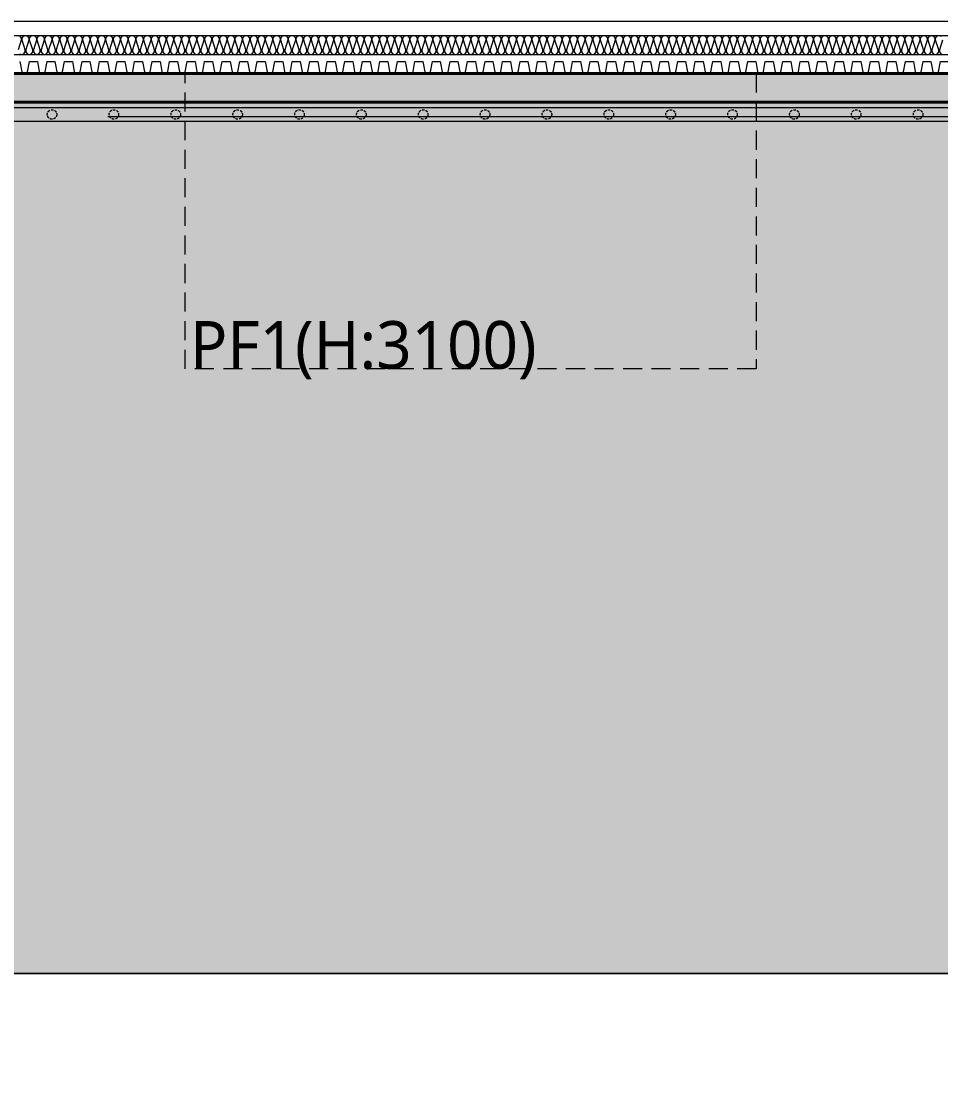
# Model space of a CAD drawing. Header units: millimetres. Extents: x 0 to 420000, y 0 to 297000.
# Drawn here: x 173288 to 182952, y 147403 to 158500 of the extents above; entities that cross this region are included whole.
import ezdxf
from ezdxf.enums import TextEntityAlignment as Align

# ---------------------------------------------------------------- set-up
doc = ezdxf.new("R2010")
doc.units = ezdxf.units.MM
doc.linetypes.add('CEN', pattern=[62, 60, -1, 0, -1])
doc.linetypes.add('HIDDEN', pattern=[0.375, 0.25, -0.125])
for name, color, linetype, lineweight in [('A-AXIS-LINE', 1, 'CEN', 15), ('A-CONC-LIN1', 2, 'Continuous', 40), ('A-SECT-LIN3', 255, 'Continuous', 18), ('A-XXXX-DRBD', 9, 'Continuous', 20), ('A-XXXX-FIN2', 6, 'Continuous', 20), ('A-XXXX-HATC', 8, 'Continuous', 18), ('A-XXXX-HID', 8, 'HIDDEN', 18), ('A-XXXX-INSL2', 8, 'Continuous', 18)]:
    doc.layers.add(name, color=color, linetype=linetype, lineweight=lineweight)
doc.layers.add('A-CONC-SOLD', color=253, linetype='CEN')
doc.layers.add('A-XXXX-SOLD', color=252, linetype='Continuous')
doc.layers.add('A-XXXX-NPLT', color=144, linetype='Continuous', lineweight=15, plot=False)
doc.styles.add('맑은고딕', font='')
doc.styles.get('맑은고딕').set_extended_font_data('Malgun Gothic')
pattern_1 = [(0, (40, -50), (200, 200), [60, -140]), (0, (160, -30), (200, 200), [50, -150]), (0, (150, -20), (200, 200), [40, -160]), (0, (90, 30), (200, 200), [30, -30, 40, -100]), (0, (90, 40), (200, 200), [40, -10, 50, -100]), (0, (0, 80), (200, 200), [50, -150]), (0, (190, 90), (200, 200), [50, -150]), (90, (0, -10), (-200, 200), [30, -170]), (90, (30, 140), (-200, 200), [20, -180]), (90, (40, -50), (-200, 200), [30, -170]), (90, (60, 130), (-200, 200), [10, -190]), (90, (70, 50), (-200, 200), [30, -170]), (90, (90, -20), (-200, 200), [50, -150]), (90, (110, 120), (-200, 200), [30, -170]), (90, (130, 40), (-200, 200), [40, -160]), (90, (140, 40), (-200, 200), [40, -160]), (90, (160, -50), (-200, 200), [20, -180]), (90, (190, -20), (-200, 200), [50, -150]), (45, (20, -30), (0, 200), [84.8528, -197.98991]), (45, (40, -20), (0, 200), [42.4264, -240.41631]), (45, (130, 90), (0, 200), [56.56854, -226.27417]), (45, (130, 100), (0, 200), [42.4264, -240.41631]), (135, (60, 80), (-200, 2e-14), [14.1422, -268.70051]), (135, (20, -30), (-200, 2e-14), [28.2842, -254.55851]), (135, (80, 30), (-200, 2e-14), [28.2842, -254.55851]), (135, (130, 80), (-200, 2e-14), [28.2842, -254.55851]), (135, (190, 120), (-200, 2e-14), [42.4264, -240.41631]), (135, (190, 110), (-200, 2e-14), [28.2842, -254.55851]), (135, (180, 130), (-200, 2e-14), [28.2842, -254.55851]), (135, (120, -50), (-200, 2e-14), [42.4264, -240.41631]), (26.56505, (180, 70), (200, 8e-08), [22.36, -424.8536]), (26.56505, (130, 20), (200, 8e-08), [22.36, -424.8536]), (26.56505, (60, 80), (200, 8e-08), [44.72, -402.4936]), (26.56505, (70, 130), (200, 8e-08), [44.72, -402.4936]), (26.56505, (70, 80), (200, 8e-08), [44.72, -402.4936]), (26.56505, (190, 120), (200, 8e-08), [44.72, -402.4936]), (26.56505, (0, 20), (200, 8e-08), [67.082, -380.1316]), (26.56505, (0, 30), (200, 8e-08), [67.082, -380.1316]), (26.56505, (0, 110), (200, 8e-08), [67.082, -380.1316]), (63.43495, (100, 100), (1e-08, 200), [22.36, -424.8536]), (63.43495, (190, 90), (1e-08, 200), [22.36, -268.333595, 44.72, -111.8]), (63.43495, (170, 70), (1e-08, 200), [44.72, -402.4936]), (63.43495, (50, 90), (1e-08, 200), [44.72, -402.4936]), (63.43495, (40, 90), (1e-08, 200), [44.72, -402.4936]), (63.43495, (110, 110), (1e-08, 200), [67.082, -380.1316]), (116.56505, (60, 60), (-8e-08, 200), [22.36, -424.8536]), (116.56505, (190, 40), (-8e-08, 200), [22.36, -424.8536]), (116.56505, (150, -20), (-8e-08, 200), [44.72, -402.4936]), (116.56505, (140, -10), (-8e-08, 200), [44.72, -402.4936]), (116.56505, (160, 130), (-8e-08, 200), [44.72, -402.4936]), (116.56505, (0, 30), (-8e-08, 200), [44.72, -402.4936]), (116.56505, (100, -50), (-8e-08, 200), [67.082, -380.1316]), (153.43495, (170, 70), (-200, 1e-08), [44.72, -402.4936]), (153.43495, (180, 60), (-200, 1e-08), [44.72, -402.4936]), (153.43495, (30, -40), (-200, 1e-08), [22.36, -424.8536]), (153.43495, (90, 40), (-200, 1e-08), [22.36, -424.8536]), (153.43495, (130, 100), (-200, 1e-08), [22.36, -424.8536])]

# ---------------------------------------------------------------- blocks, each defined once
blk = doc.blocks.new('axis(220316)')
at = {"layer": 'A-AXIS-LINE', "ltscale": 1000}
for p, q in [((4631788.1, -441118.7), (4955413.1, -441118.7)), ((4631788.1, -442118.7), (4955413.1, -442118.7))]:
    blk.add_line(p, q, dxfattribs=at)
blk = doc.blocks.new('횡지하층')
at = {"layer": 'A-CONC-SOLD'}
h = blk.add_hatch(color=256, dxfattribs=at)
h.dxf.hatch_style = 1
h.paths.add_polyline_path([(4890651, -238161), (4890251, -238161), (4890251, -237111), (4890101, -237111), (4890101, -237361), (4889651, -237361), (4889651, -238361), (4889601, -238361), (4889601, -239061), (4889951, -239061), (4889951, -247661), (4889201, -247661), (4889201, -247111), (4889001, -247111), (4889001, -247661), (4758201, -247661), (4758201, -247111), (4758001, -247111), (4758001, -247661), (4757251, -247661), (4757251, -239061), (4757601, -239061), (4757601, -238361), (4757551, -238361), (4757551, -237361), (4757101, -237361), (4757101, -237111), (4756951, -237111), (4756951, -238161), (4756551, -238161), (4756551, -247961), (4890651, -247961)])
at = {"layer": 'A-CONC-LIN1'}
for points in [[(4756551, -247961), (4756551, -238161), (4756951, -238161), (4756951, -237111), (4757101, -237111), (4757101, -237361), (4757551, -237361), (4757551, -238361), (4757601, -238361), (4757601, -239061), (4757251, -239061), (4757251, -247661), (4758001, -247661), (4758001, -247111), (4758201, -247111), (4758201, -247661), (4889001, -247661)], [(4890651, -247961), (4756551, -247961)]]:
    blk.add_lwpolyline(points, dxfattribs=at)
at = {"layer": 'A-XXXX-DRBD'}
blk.add_lwpolyline([(4774862, -247536), (4774886, -247661), (4774940, -247661), (4774964, -247536), (4775046, -247536), (4775070, -247661), (4775124, -247661), (4775148, -247536), (4775230, -247536), (4775254, -247661), (4775308, -247661), (4775332, -247536), (4775415, -247536), (4775438, -247661), (4775492, -247661), (4775516, -247536), (4775599, -247536), (4775622, -247661), (4775677, -247661), (4775700, -247536), (4775783, -247536), (4775806, -247661), (4775861, -247661), (4775884, -247536), (4775967, -247536), (4775990, -247661), (4776045, -247661), (4776068, -247536), (4776151, -247536), (4776174, -247661), (4776229, -247661), (4776252, -247536), (4776335, -247536), (4776358, -247661), (4776413, -247661), (4776436, -247536), (4776519, -247536), (4776542, -247661), (4776597, -247661), (4776620, -247536), (4776703, -247536), (4776726, -247661), (4776781, -247661), (4776804, -247536), (4776887, -247536), (4776911, -247661), (4776965, -247661), (4776989, -247536), (4777071, -247536), (4777095, -247661), (4777149, -247661), (4777173, -247536), (4777255, -247536), (4777279, -247661), (4777333, -247661), (4777357, -247536), (4777440, -247536), (4777463, -247661), (4777517, -247661), (4777541, -247536), (4777624, -247536), (4777647, -247661), (4777702, -247661), (4777725, -247536), (4777808, -247536), (4777831, -247661), (4777886, -247661), (4777909, -247536), (4777992, -247536), (4778015, -247661), (4778070, -247661), (4778093, -247536), (4778176, -247536), (4778199, -247661), (4778254, -247661), (4778277, -247536), (4778360, -247536), (4778383, -247661), (4778438, -247661), (4778461, -247536), (4778544, -247536), (4778567, -247661), (4778622, -247661), (4778645, -247536), (4778728, -247536), (4778751, -247661), (4778806, -247661), (4778829, -247536), (4778912, -247536), (4778936, -247661), (4778990, -247661), (4779013, -247536), (4779096, -247536), (4779120, -247661), (4779174, -247661), (4779198, -247536), (4779280, -247536), (4779304, -247661), (4779358, -247661), (4779382, -247536), (4779465, -247536), (4779488, -247661), (4779542, -247661), (4779566, -247536), (4779649, -247536), (4779672, -247661), (4779727, -247661), (4779750, -247536), (4779833, -247536), (4779856, -247661), (4779911, -247661), (4779934, -247536), (4780017, -247536), (4780040, -247661), (4780095, -247661), (4780118, -247536), (4780201, -247536), (4780224, -247661), (4780279, -247661), (4780302, -247536), (4780385, -247536), (4780408, -247661), (4780463, -247661), (4780486, -247536), (4780569, -247536), (4780592, -247661), (4780647, -247661), (4780670, -247536), (4780753, -247536), (4780776, -247661), (4780831, -247661), (4780854, -247536), (4780937, -247536), (4780961, -247661), (4781015, -247661), (4781038, -247536), (4781121, -247536), (4781145, -247661), (4781199, -247661), (4781223, -247536), (4781305, -247536), (4781329, -247661), (4781383, -247661), (4781407, -247536), (4781489, -247536), (4781513, -247661), (4781567, -247661), (4781591, -247536), (4781674, -247536), (4781697, -247661), (4781752, -247661), (4781775, -247536), (4781858, -247536), (4781881, -247661), (4781936, -247661), (4781959, -247536), (4782042, -247536), (4782065, -247661), (4782120, -247661), (4782143, -247536), (4782226, -247536), (4782249, -247661), (4782304, -247661), (4782327, -247536), (4782410, -247536), (4782433, -247661), (4782488, -247661), (4782511, -247536), (4782594, -247536), (4782617, -247661), (4782672, -247661), (4782695, -247536), (4782778, -247536), (4782801, -247661), (4782856, -247661), (4782879, -247536), (4782962, -247536), (4782986, -247661), (4783040, -247661), (4783063, -247536), (4783146, -247536), (4783170, -247661), (4783224, -247661), (4783248, -247536), (4783330, -247536), (4783354, -247661), (4783408, -247661), (4783432, -247536), (4783514, -247536), (4783538, -247661), (4783592, -247661), (4783616, -247536), (4783699, -247536), (4783722, -247661), (4783777, -247661), (4783800, -247536), (4783883, -247536), (4783906, -247661), (4783961, -247661), (4783984, -247536), (4784067, -247536), (4784090, -247661), (4784145, -247661), (4784168, -247536), (4784251, -247536), (4784274, -247661), (4784329, -247661), (4784352, -247536), (4784435, -247536), (4784458, -247661), (4784513, -247661), (4784536, -247536), (4784619, -247536)], dxfattribs=at)
at = {"layer": 'A-XXXX-FIN2'}
blk.add_line((4758351, -247111), (4888851, -247111), dxfattribs=at)
at = {"layer": 'A-XXXX-INSL2'}
for p, q in [((4758201, -247261), (4889001, -247261)), ((4758201, -247461), (4889001, -247461))]:
    blk.add_line(p, q, dxfattribs=at)
for points in [[(4774863, -247269), (4774877, -247289), (4774877, -247311), (4774845, -247411)], [(4774859, -247453), (4774881, -247461), (4774903, -247453), (4774917, -247433), (4774917, -247411), (4774885, -247311), (4774885, -247289), (4774899, -247269), (4774921, -247261), (4774943, -247269), (4774957, -247289), (4774957, -247311), (4774925, -247411), (4774925, -247433), (4774939, -247453), (4774961, -247461), (4774983, -247453), (4774997, -247433), (4774997, -247411), (4774965, -247311), (4774965, -247289), (4774979, -247269), (4775001, -247261), (4775023, -247269), (4775037, -247289), (4775037, -247311), (4775005, -247411), (4775005, -247433), (4775019, -247453), (4775041, -247461), (4775063, -247453), (4775077, -247433), (4775077, -247411), (4775045, -247311), (4775045, -247289), (4775059, -247269), (4775081, -247261), (4775103, -247269), (4775117, -247289), (4775117, -247311), (4775085, -247411), (4775085, -247433), (4775099, -247453), (4775121, -247461), (4775143, -247453), (4775157, -247433), (4775157, -247411), (4775125, -247311), (4775125, -247289), (4775139, -247269), (4775161, -247261), (4775183, -247269), (4775197, -247289), (4775197, -247311), (4775165, -247411), (4775165, -247433), (4775179, -247453), (4775201, -247461), (4775223, -247453), (4775237, -247433), (4775237, -247411), (4775205, -247311), (4775205, -247289), (4775219, -247269), (4775241, -247261), (4775263, -247269), (4775277, -247289), (4775277, -247311), (4775245, -247411), (4775245, -247433), (4775259, -247453), (4775281, -247461), (4775303, -247453), (4775317, -247433), (4775317, -247411), (4775285, -247311), (4775285, -247289), (4775299, -247269), (4775321, -247261), (4775343, -247269), (4775357, -247289), (4775357, -247311), (4775325, -247411), (4775325, -247433), (4775339, -247453), (4775361, -247461), (4775383, -247453), (4775397, -247433), (4775397, -247411), (4775365, -247311), (4775365, -247289), (4775379, -247269), (4775401, -247261), (4775423, -247269), (4775437, -247289), (4775437, -247311), (4775405, -247411), (4775405, -247433), (4775419, -247453), (4775441, -247461), (4775463, -247453), (4775477, -247433), (4775477, -247411), (4775445, -247311), (4775445, -247289), (4775459, -247269), (4775481, -247261), (4775503, -247269), (4775517, -247289), (4775517, -247311), (4775485, -247411), (4775485, -247433), (4775499, -247453), (4775521, -247461), (4775543, -247453), (4775557, -247433), (4775557, -247411), (4775525, -247311), (4775525, -247289), (4775539, -247269), (4775561, -247261), (4775583, -247269), (4775597, -247289), (4775597, -247311), (4775565, -247411), (4775565, -247433), (4775579, -247453), (4775601, -247461), (4775623, -247453), (4775637, -247433), (4775637, -247411), (4775605, -247311), (4775605, -247289), (4775619, -247269), (4775641, -247261), (4775663, -247269), (4775677, -247289), (4775677, -247311), (4775645, -247411), (4775645, -247433), (4775659, -247453), (4775681, -247461), (4775703, -247453), (4775717, -247433), (4775717, -247411), (4775685, -247311), (4775685, -247289), (4775699, -247269), (4775721, -247261), (4775743, -247269), (4775757, -247289), (4775757, -247311), (4775725, -247411), (4775725, -247433), (4775739, -247453), (4775761, -247461), (4775783, -247453), (4775797, -247433), (4775797, -247411), (4775765, -247311), (4775765, -247289), (4775779, -247269), (4775801, -247261), (4775823, -247269), (4775837, -247289), (4775837, -247311), (4775805, -247411), (4775805, -247433), (4775819, -247453), (4775841, -247461), (4775863, -247453), (4775877, -247433), (4775877, -247411), (4775845, -247311), (4775845, -247289), (4775859, -247269), (4775881, -247261), (4775903, -247269), (4775917, -247289), (4775917, -247311), (4775885, -247411), (4775885, -247433), (4775899, -247453), (4775921, -247461), (4775943, -247453), (4775957, -247433), (4775957, -247411), (4775925, -247311), (4775925, -247289), (4775939, -247269), (4775961, -247261), (4775983, -247269), (4775997, -247289), (4775997, -247311), (4775965, -247411), (4775965, -247433), (4775979, -247453), (4776001, -247461), (4776023, -247453), (4776037, -247433), (4776037, -247411), (4776005, -247311), (4776005, -247289), (4776019, -247269), (4776041, -247261), (4776063, -247269), (4776077, -247289), (4776077, -247311), (4776045, -247411), (4776045, -247433), (4776059, -247453), (4776081, -247461), (4776103, -247453), (4776117, -247433), (4776117, -247411), (4776085, -247311), (4776085, -247289), (4776099, -247269), (4776121, -247261), (4776143, -247269), (4776157, -247289), (4776157, -247311), (4776125, -247411), (4776125, -247433), (4776139, -247453), (4776161, -247461), (4776183, -247453), (4776197, -247433), (4776197, -247411), (4776165, -247311), (4776165, -247289), (4776179, -247269), (4776201, -247261), (4776223, -247269), (4776237, -247289), (4776237, -247311), (4776205, -247411), (4776205, -247433), (4776219, -247453), (4776241, -247461), (4776263, -247453), (4776277, -247433), (4776277, -247411), (4776245, -247311), (4776245, -247289), (4776259, -247269), (4776281, -247261), (4776303, -247269), (4776317, -247289), (4776317, -247311), (4776285, -247411), (4776285, -247433), (4776299, -247453), (4776321, -247461), (4776343, -247453), (4776357, -247433), (4776357, -247411), (4776325, -247311), (4776325, -247289), (4776339, -247269), (4776361, -247261), (4776383, -247269), (4776397, -247289), (4776397, -247311), (4776365, -247411), (4776365, -247433), (4776379, -247453), (4776401, -247461), (4776423, -247453), (4776437, -247433), (4776437, -247411), (4776405, -247311), (4776405, -247289), (4776419, -247269), (4776441, -247261), (4776463, -247269), (4776477, -247289), (4776477, -247311), (4776445, -247411), (4776445, -247433), (4776459, -247453), (4776481, -247461), (4776503, -247453), (4776517, -247433), (4776517, -247411), (4776485, -247311), (4776485, -247289), (4776499, -247269), (4776521, -247261), (4776543, -247269), (4776557, -247289), (4776557, -247311), (4776525, -247411), (4776525, -247433), (4776539, -247453), (4776561, -247461), (4776583, -247453), (4776597, -247433), (4776597, -247411), (4776565, -247311), (4776565, -247289), (4776579, -247269), (4776601, -247261), (4776623, -247269), (4776637, -247289), (4776637, -247311), (4776605, -247411), (4776605, -247433), (4776619, -247453), (4776641, -247461), (4776663, -247453), (4776677, -247433), (4776677, -247411), (4776645, -247311), (4776645, -247289), (4776659, -247269), (4776681, -247261), (4776703, -247269), (4776717, -247289), (4776717, -247311), (4776685, -247411), (4776685, -247433), (4776699, -247453), (4776721, -247461), (4776743, -247453), (4776757, -247433), (4776757, -247411), (4776725, -247311), (4776725, -247289), (4776739, -247269), (4776761, -247261), (4776783, -247269), (4776797, -247289), (4776797, -247311), (4776765, -247411), (4776765, -247433), (4776779, -247453), (4776801, -247461), (4776823, -247453), (4776837, -247433), (4776837, -247411), (4776805, -247311), (4776805, -247289), (4776819, -247269), (4776841, -247261), (4776863, -247269), (4776877, -247289), (4776877, -247311), (4776845, -247411), (4776845, -247433), (4776859, -247453), (4776881, -247461), (4776903, -247453), (4776917, -247433), (4776917, -247411), (4776885, -247311), (4776885, -247289), (4776899, -247269), (4776921, -247261), (4776943, -247269), (4776957, -247289), (4776957, -247311), (4776925, -247411), (4776925, -247433), (4776939, -247453), (4776961, -247461), (4776983, -247453), (4776997, -247433), (4776997, -247411), (4776965, -247311), (4776965, -247289), (4776979, -247269), (4777001, -247261), (4777023, -247269), (4777037, -247289), (4777037, -247311), (4777005, -247411), (4777005, -247433), (4777019, -247453), (4777041, -247461), (4777063, -247453), (4777077, -247433), (4777077, -247411), (4777045, -247311), (4777045, -247289), (4777059, -247269), (4777081, -247261), (4777103, -247269), (4777117, -247289), (4777117, -247311), (4777085, -247411), (4777085, -247433), (4777099, -247453), (4777121, -247461), (4777143, -247453), (4777157, -247433), (4777157, -247411), (4777125, -247311), (4777125, -247289), (4777139, -247269), (4777161, -247261), (4777183, -247269), (4777197, -247289), (4777197, -247311), (4777165, -247411), (4777165, -247433), (4777179, -247453), (4777201, -247461), (4777223, -247453), (4777237, -247433), (4777237, -247411), (4777205, -247311), (4777205, -247289), (4777219, -247269), (4777241, -247261), (4777263, -247269), (4777277, -247289), (4777277, -247311), (4777245, -247411), (4777245, -247433), (4777259, -247453), (4777281, -247461), (4777303, -247453), (4777317, -247433), (4777317, -247411), (4777285, -247311), (4777285, -247289), (4777299, -247269), (4777321, -247261), (4777343, -247269), (4777357, -247289), (4777357, -247311), (4777325, -247411), (4777325, -247433), (4777339, -247453), (4777361, -247461), (4777383, -247453), (4777397, -247433), (4777397, -247411), (4777365, -247311), (4777365, -247289), (4777379, -247269), (4777401, -247261), (4777423, -247269), (4777437, -247289), (4777437, -247311), (4777405, -247411), (4777405, -247433), (4777419, -247453), (4777441, -247461), (4777463, -247453), (4777477, -247433), (4777477, -247411), (4777445, -247311), (4777445, -247289), (4777459, -247269), (4777481, -247261), (4777503, -247269), (4777517, -247289), (4777517, -247311), (4777485, -247411), (4777485, -247433), (4777499, -247453), (4777521, -247461), (4777543, -247453), (4777557, -247433), (4777557, -247411), (4777525, -247311), (4777525, -247289), (4777539, -247269), (4777561, -247261), (4777583, -247269), (4777597, -247289), (4777597, -247311), (4777565, -247411), (4777565, -247433), (4777579, -247453), (4777601, -247461), (4777623, -247453), (4777637, -247433), (4777637, -247411), (4777605, -247311), (4777605, -247289), (4777619, -247269), (4777641, -247261), (4777663, -247269), (4777677, -247289), (4777677, -247311), (4777645, -247411), (4777645, -247433), (4777659, -247453), (4777681, -247461), (4777703, -247453), (4777717, -247433), (4777717, -247411), (4777685, -247311), (4777685, -247289), (4777699, -247269), (4777721, -247261), (4777743, -247269), (4777757, -247289), (4777757, -247311), (4777725, -247411), (4777725, -247433), (4777739, -247453), (4777761, -247461), (4777783, -247453), (4777797, -247433), (4777797, -247411), (4777765, -247311), (4777765, -247289), (4777779, -247269), (4777801, -247261), (4777823, -247269), (4777837, -247289), (4777837, -247311), (4777805, -247411), (4777805, -247433), (4777819, -247453), (4777841, -247461), (4777863, -247453), (4777877, -247433), (4777877, -247411), (4777845, -247311), (4777845, -247289), (4777859, -247269), (4777881, -247261), (4777903, -247269), (4777917, -247289), (4777917, -247311), (4777885, -247411), (4777885, -247433), (4777899, -247453), (4777921, -247461), (4777943, -247453), (4777957, -247433), (4777957, -247411), (4777925, -247311), (4777925, -247289), (4777939, -247269), (4777961, -247261), (4777983, -247269), (4777997, -247289), (4777997, -247311), (4777965, -247411), (4777965, -247433), (4777979, -247453), (4778001, -247461), (4778023, -247453), (4778037, -247433), (4778037, -247411), (4778005, -247311), (4778005, -247289), (4778019, -247269), (4778041, -247261), (4778063, -247269), (4778077, -247289), (4778077, -247311), (4778045, -247411), (4778045, -247433), (4778059, -247453), (4778081, -247461), (4778103, -247453), (4778117, -247433), (4778117, -247411), (4778085, -247311), (4778085, -247289), (4778099, -247269), (4778121, -247261), (4778143, -247269), (4778157, -247289), (4778157, -247311), (4778125, -247411), (4778125, -247433), (4778139, -247453), (4778161, -247461), (4778183, -247453), (4778197, -247433), (4778197, -247411), (4778165, -247311), (4778165, -247289), (4778179, -247269), (4778201, -247261), (4778223, -247269), (4778237, -247289), (4778237, -247311), (4778205, -247411), (4778205, -247433), (4778219, -247453), (4778241, -247461), (4778263, -247453), (4778277, -247433), (4778277, -247411), (4778245, -247311), (4778245, -247289), (4778259, -247269), (4778281, -247261), (4778303, -247269), (4778317, -247289), (4778317, -247311), (4778285, -247411), (4778285, -247433), (4778299, -247453), (4778321, -247461), (4778343, -247453), (4778357, -247433), (4778357, -247411), (4778325, -247311), (4778325, -247289), (4778339, -247269), (4778361, -247261), (4778383, -247269), (4778397, -247289), (4778397, -247311), (4778365, -247411), (4778365, -247433), (4778379, -247453), (4778401, -247461), (4778423, -247453), (4778437, -247433), (4778437, -247411), (4778405, -247311), (4778405, -247289), (4778419, -247269), (4778441, -247261), (4778463, -247269), (4778477, -247289), (4778477, -247311), (4778445, -247411), (4778445, -247433), (4778459, -247453), (4778481, -247461), (4778503, -247453), (4778517, -247433), (4778517, -247411), (4778485, -247311), (4778485, -247289), (4778499, -247269), (4778521, -247261), (4778543, -247269), (4778557, -247289), (4778557, -247311), (4778525, -247411), (4778525, -247433), (4778539, -247453), (4778561, -247461), (4778583, -247453), (4778597, -247433), (4778597, -247411), (4778565, -247311), (4778565, -247289), (4778579, -247269), (4778601, -247261), (4778623, -247269), (4778637, -247289), (4778637, -247311), (4778605, -247411), (4778605, -247433), (4778619, -247453), (4778641, -247461), (4778663, -247453), (4778677, -247433), (4778677, -247411), (4778645, -247311), (4778645, -247289), (4778659, -247269), (4778681, -247261), (4778703, -247269), (4778717, -247289), (4778717, -247311), (4778685, -247411), (4778685, -247433), (4778699, -247453), (4778721, -247461), (4778743, -247453), (4778757, -247433), (4778757, -247411), (4778725, -247311), (4778725, -247289), (4778739, -247269), (4778761, -247261), (4778783, -247269), (4778797, -247289), (4778797, -247311), (4778765, -247411), (4778765, -247433), (4778779, -247453), (4778801, -247461), (4778823, -247453), (4778837, -247433), (4778837, -247411), (4778805, -247311), (4778805, -247289), (4778819, -247269), (4778841, -247261), (4778863, -247269), (4778877, -247289), (4778877, -247311), (4778845, -247411), (4778845, -247433), (4778859, -247453), (4778881, -247461), (4778903, -247453), (4778917, -247433), (4778917, -247411), (4778885, -247311), (4778885, -247289), (4778899, -247269), (4778921, -247261), (4778943, -247269), (4778957, -247289), (4778957, -247311), (4778925, -247411), (4778925, -247433), (4778939, -247453), (4778961, -247461), (4778983, -247453), (4778997, -247433), (4778997, -247411), (4778965, -247311), (4778965, -247289), (4778979, -247269), (4779001, -247261), (4779023, -247269), (4779037, -247289), (4779037, -247311), (4779005, -247411), (4779005, -247433), (4779019, -247453), (4779041, -247461), (4779063, -247453), (4779077, -247433), (4779077, -247411), (4779045, -247311), (4779045, -247289), (4779059, -247269), (4779081, -247261), (4779103, -247269), (4779117, -247289), (4779117, -247311), (4779085, -247411), (4779085, -247433), (4779099, -247453), (4779121, -247461), (4779143, -247453), (4779157, -247433), (4779157, -247411), (4779125, -247311), (4779125, -247289), (4779139, -247269), (4779161, -247261), (4779183, -247269), (4779197, -247289), (4779197, -247311), (4779165, -247411), (4779165, -247433), (4779179, -247453), (4779201, -247461), (4779223, -247453), (4779237, -247433), (4779237, -247411), (4779205, -247311), (4779205, -247289), (4779219, -247269), (4779241, -247261), (4779263, -247269), (4779277, -247289), (4779277, -247311), (4779245, -247411), (4779245, -247433), (4779259, -247453), (4779281, -247461), (4779303, -247453), (4779317, -247433), (4779317, -247411), (4779285, -247311), (4779285, -247289), (4779299, -247269), (4779321, -247261), (4779343, -247269), (4779357, -247289), (4779357, -247311), (4779325, -247411), (4779325, -247433), (4779339, -247453), (4779361, -247461), (4779383, -247453), (4779397, -247433), (4779397, -247411), (4779365, -247311), (4779365, -247289), (4779379, -247269), (4779401, -247261), (4779423, -247269), (4779437, -247289), (4779437, -247311), (4779405, -247411), (4779405, -247433), (4779419, -247453), (4779441, -247461), (4779463, -247453), (4779477, -247433), (4779477, -247411), (4779445, -247311), (4779445, -247289), (4779459, -247269), (4779481, -247261), (4779503, -247269), (4779517, -247289), (4779517, -247311), (4779485, -247411), (4779485, -247433), (4779499, -247453), (4779521, -247461), (4779543, -247453), (4779557, -247433), (4779557, -247411), (4779525, -247311), (4779525, -247289), (4779539, -247269), (4779561, -247261), (4779583, -247269), (4779597, -247289), (4779597, -247311), (4779565, -247411), (4779565, -247433), (4779579, -247453), (4779601, -247461), (4779623, -247453), (4779637, -247433), (4779637, -247411), (4779605, -247311), (4779605, -247289), (4779619, -247269), (4779641, -247261), (4779663, -247269), (4779677, -247289), (4779677, -247311), (4779645, -247411), (4779645, -247433), (4779659, -247453), (4779681, -247461), (4779703, -247453), (4779717, -247433), (4779717, -247411), (4779685, -247311), (4779685, -247289), (4779699, -247269), (4779721, -247261), (4779743, -247269), (4779757, -247289), (4779757, -247311), (4779725, -247411), (4779725, -247433), (4779739, -247453), (4779761, -247461), (4779783, -247453), (4779797, -247433), (4779797, -247411), (4779765, -247311), (4779765, -247289), (4779779, -247269), (4779801, -247261), (4779823, -247269), (4779837, -247289), (4779837, -247311), (4779805, -247411), (4779805, -247433), (4779819, -247453), (4779841, -247461), (4779863, -247453), (4779877, -247433), (4779877, -247411), (4779845, -247311), (4779845, -247289), (4779859, -247269), (4779881, -247261), (4779903, -247269), (4779917, -247289), (4779917, -247311), (4779885, -247411), (4779885, -247433), (4779899, -247453), (4779921, -247461), (4779943, -247453), (4779957, -247433), (4779957, -247411), (4779925, -247311), (4779925, -247289), (4779939, -247269), (4779961, -247261), (4779983, -247269), (4779997, -247289), (4779997, -247311), (4779965, -247411), (4779965, -247433), (4779979, -247453), (4780001, -247461), (4780023, -247453), (4780037, -247433), (4780037, -247411), (4780005, -247311), (4780005, -247289), (4780019, -247269), (4780041, -247261), (4780063, -247269), (4780077, -247289), (4780077, -247311), (4780045, -247411), (4780045, -247433), (4780059, -247453), (4780081, -247461), (4780103, -247453), (4780117, -247433), (4780117, -247411), (4780085, -247311), (4780085, -247289), (4780099, -247269), (4780121, -247261), (4780143, -247269), (4780157, -247289), (4780157, -247311), (4780125, -247411), (4780125, -247433), (4780139, -247453), (4780161, -247461), (4780183, -247453), (4780197, -247433), (4780197, -247411), (4780165, -247311), (4780165, -247289), (4780179, -247269), (4780201, -247261), (4780223, -247269), (4780237, -247289), (4780237, -247311), (4780205, -247411), (4780205, -247433), (4780219, -247453), (4780241, -247461), (4780263, -247453), (4780277, -247433), (4780277, -247411), (4780245, -247311), (4780245, -247289), (4780259, -247269), (4780281, -247261), (4780303, -247269), (4780317, -247289), (4780317, -247311), (4780285, -247411), (4780285, -247433), (4780299, -247453), (4780321, -247461), (4780343, -247453), (4780357, -247433), (4780357, -247411), (4780325, -247311), (4780325, -247289), (4780339, -247269), (4780361, -247261), (4780383, -247269), (4780397, -247289), (4780397, -247311), (4780365, -247411), (4780365, -247433), (4780379, -247453), (4780401, -247461), (4780423, -247453), (4780437, -247433), (4780437, -247411), (4780405, -247311), (4780405, -247289), (4780419, -247269), (4780441, -247261), (4780463, -247269), (4780477, -247289), (4780477, -247311), (4780445, -247411), (4780445, -247433), (4780459, -247453), (4780481, -247461), (4780503, -247453), (4780517, -247433), (4780517, -247411), (4780485, -247311), (4780485, -247289), (4780499, -247269), (4780521, -247261), (4780543, -247269), (4780557, -247289), (4780557, -247311), (4780525, -247411), (4780525, -247433), (4780539, -247453), (4780561, -247461), (4780583, -247453), (4780597, -247433), (4780597, -247411), (4780565, -247311), (4780565, -247289), (4780579, -247269), (4780601, -247261), (4780623, -247269), (4780637, -247289), (4780637, -247311), (4780605, -247411), (4780605, -247433), (4780619, -247453), (4780641, -247461), (4780663, -247453), (4780677, -247433), (4780677, -247411), (4780645, -247311), (4780645, -247289), (4780659, -247269), (4780681, -247261), (4780703, -247269), (4780717, -247289), (4780717, -247311), (4780685, -247411), (4780685, -247433), (4780699, -247453), (4780721, -247461), (4780743, -247453), (4780757, -247433), (4780757, -247411), (4780725, -247311), (4780725, -247289), (4780739, -247269), (4780761, -247261), (4780783, -247269), (4780797, -247289), (4780797, -247311), (4780765, -247411), (4780765, -247433), (4780779, -247453), (4780801, -247461), (4780823, -247453), (4780837, -247433), (4780837, -247411), (4780805, -247311), (4780805, -247289), (4780819, -247269), (4780841, -247261), (4780863, -247269), (4780877, -247289), (4780877, -247311), (4780845, -247411), (4780845, -247433), (4780859, -247453), (4780881, -247461), (4780903, -247453), (4780917, -247433), (4780917, -247411), (4780885, -247311), (4780885, -247289), (4780899, -247269), (4780921, -247261), (4780943, -247269), (4780957, -247289), (4780957, -247311), (4780925, -247411), (4780925, -247433), (4780939, -247453), (4780961, -247461), (4780983, -247453), (4780997, -247433), (4780997, -247411), (4780965, -247311), (4780965, -247289), (4780979, -247269), (4781001, -247261), (4781023, -247269), (4781037, -247289), (4781037, -247311), (4781005, -247411), (4781005, -247433), (4781019, -247453), (4781041, -247461), (4781063, -247453), (4781077, -247433), (4781077, -247411), (4781045, -247311), (4781045, -247289), (4781059, -247269), (4781081, -247261), (4781103, -247269), (4781117, -247289), (4781117, -247311), (4781085, -247411), (4781085, -247433), (4781099, -247453), (4781121, -247461), (4781143, -247453), (4781157, -247433), (4781157, -247411), (4781125, -247311), (4781125, -247289), (4781139, -247269), (4781161, -247261), (4781183, -247269), (4781197, -247289), (4781197, -247311), (4781165, -247411), (4781165, -247433), (4781179, -247453), (4781201, -247461), (4781223, -247453), (4781237, -247433), (4781237, -247411), (4781205, -247311), (4781205, -247289), (4781219, -247269), (4781241, -247261), (4781263, -247269), (4781277, -247289), (4781277, -247311), (4781245, -247411), (4781245, -247433), (4781259, -247453), (4781281, -247461), (4781303, -247453), (4781317, -247433), (4781317, -247411), (4781285, -247311), (4781285, -247289), (4781299, -247269), (4781321, -247261), (4781343, -247269), (4781357, -247289), (4781357, -247311), (4781325, -247411), (4781325, -247433), (4781339, -247453), (4781361, -247461), (4781383, -247453), (4781397, -247433), (4781397, -247411), (4781365, -247311), (4781365, -247289), (4781379, -247269), (4781401, -247261), (4781423, -247269), (4781437, -247289), (4781437, -247311), (4781405, -247411), (4781405, -247433), (4781419, -247453), (4781441, -247461), (4781463, -247453), (4781477, -247433), (4781477, -247411), (4781445, -247311), (4781445, -247289), (4781459, -247269), (4781481, -247261), (4781503, -247269), (4781517, -247289), (4781517, -247311), (4781485, -247411), (4781485, -247433), (4781499, -247453), (4781521, -247461), (4781543, -247453), (4781557, -247433), (4781557, -247411), (4781525, -247311), (4781525, -247289), (4781539, -247269), (4781561, -247261), (4781583, -247269), (4781597, -247289), (4781597, -247311), (4781565, -247411), (4781565, -247433), (4781579, -247453), (4781601, -247461), (4781623, -247453), (4781637, -247433), (4781637, -247411), (4781605, -247311), (4781605, -247289), (4781619, -247269), (4781641, -247261), (4781663, -247269), (4781677, -247289), (4781677, -247311), (4781645, -247411), (4781645, -247433), (4781659, -247453), (4781681, -247461), (4781703, -247453), (4781717, -247433), (4781717, -247411), (4781685, -247311), (4781685, -247289), (4781699, -247269), (4781721, -247261), (4781743, -247269), (4781757, -247289), (4781757, -247311), (4781725, -247411), (4781725, -247433), (4781739, -247453), (4781761, -247461), (4781783, -247453), (4781797, -247433), (4781797, -247411), (4781765, -247311), (4781765, -247289), (4781779, -247269), (4781801, -247261), (4781823, -247269), (4781837, -247289), (4781837, -247311), (4781805, -247411), (4781805, -247433), (4781819, -247453), (4781841, -247461), (4781863, -247453), (4781877, -247433), (4781877, -247411), (4781845, -247311), (4781845, -247289), (4781859, -247269), (4781881, -247261), (4781903, -247269), (4781917, -247289), (4781917, -247311), (4781885, -247411), (4781885, -247433), (4781899, -247453), (4781921, -247461), (4781943, -247453), (4781957, -247433), (4781957, -247411), (4781925, -247311), (4781925, -247289), (4781939, -247269), (4781961, -247261), (4781983, -247269), (4781997, -247289), (4781997, -247311), (4781965, -247411), (4781965, -247433), (4781979, -247453), (4782001, -247461), (4782023, -247453), (4782037, -247433), (4782037, -247411), (4782005, -247311), (4782005, -247289), (4782019, -247269), (4782041, -247261), (4782063, -247269), (4782077, -247289), (4782077, -247311), (4782045, -247411), (4782045, -247433), (4782059, -247453), (4782081, -247461), (4782103, -247453), (4782117, -247433), (4782117, -247411), (4782085, -247311), (4782085, -247289), (4782099, -247269), (4782121, -247261), (4782143, -247269), (4782157, -247289), (4782157, -247311), (4782125, -247411), (4782125, -247433), (4782139, -247453), (4782161, -247461), (4782183, -247453), (4782197, -247433), (4782197, -247411), (4782165, -247311), (4782165, -247289), (4782179, -247269), (4782201, -247261), (4782223, -247269), (4782237, -247289), (4782237, -247311), (4782205, -247411), (4782205, -247433), (4782219, -247453), (4782241, -247461), (4782263, -247453), (4782277, -247433), (4782277, -247411), (4782245, -247311), (4782245, -247289), (4782259, -247269), (4782281, -247261), (4782303, -247269), (4782317, -247289), (4782317, -247311), (4782285, -247411), (4782285, -247433), (4782299, -247453), (4782321, -247461), (4782343, -247453), (4782357, -247433), (4782357, -247411), (4782325, -247311), (4782325, -247289), (4782339, -247269), (4782361, -247261), (4782383, -247269), (4782397, -247289), (4782397, -247311), (4782365, -247411), (4782365, -247433), (4782379, -247453), (4782401, -247461), (4782423, -247453), (4782437, -247433), (4782437, -247411), (4782405, -247311), (4782405, -247289), (4782419, -247269), (4782441, -247261), (4782463, -247269), (4782477, -247289), (4782477, -247311), (4782445, -247411), (4782445, -247433), (4782459, -247453), (4782481, -247461), (4782503, -247453), (4782517, -247433), (4782517, -247411), (4782485, -247311), (4782485, -247289), (4782499, -247269), (4782521, -247261), (4782543, -247269), (4782557, -247289), (4782557, -247311), (4782525, -247411), (4782525, -247433), (4782539, -247453), (4782561, -247461), (4782583, -247453), (4782597, -247433), (4782597, -247411), (4782565, -247311), (4782565, -247289), (4782579, -247269), (4782601, -247261), (4782623, -247269), (4782637, -247289), (4782637, -247311), (4782605, -247411), (4782605, -247433), (4782619, -247453), (4782641, -247461), (4782663, -247453), (4782677, -247433), (4782677, -247411), (4782645, -247311), (4782645, -247289), (4782659, -247269), (4782681, -247261), (4782703, -247269), (4782717, -247289), (4782717, -247311), (4782685, -247411), (4782685, -247433), (4782699, -247453), (4782721, -247461), (4782743, -247453), (4782757, -247433), (4782757, -247411), (4782725, -247311), (4782725, -247289), (4782739, -247269), (4782761, -247261), (4782783, -247269), (4782797, -247289), (4782797, -247311), (4782765, -247411), (4782765, -247433), (4782779, -247453), (4782801, -247461), (4782823, -247453), (4782837, -247433), (4782837, -247411), (4782805, -247311), (4782805, -247289), (4782819, -247269), (4782841, -247261), (4782863, -247269), (4782877, -247289), (4782877, -247311), (4782845, -247411), (4782845, -247433), (4782859, -247453), (4782881, -247461), (4782903, -247453), (4782917, -247433), (4782917, -247411), (4782885, -247311), (4782885, -247289), (4782899, -247269), (4782921, -247261), (4782943, -247269), (4782957, -247289), (4782957, -247311), (4782925, -247411), (4782925, -247433), (4782939, -247453), (4782961, -247461), (4782983, -247453), (4782997, -247433), (4782997, -247411), (4782965, -247311), (4782965, -247289), (4782979, -247269), (4783001, -247261), (4783023, -247269), (4783037, -247289), (4783037, -247311), (4783005, -247411), (4783005, -247433), (4783019, -247453), (4783041, -247461), (4783063, -247453), (4783077, -247433), (4783077, -247411), (4783045, -247311), (4783045, -247289), (4783059, -247269), (4783081, -247261), (4783103, -247269), (4783117, -247289), (4783117, -247311), (4783085, -247411), (4783085, -247433), (4783099, -247453), (4783121, -247461), (4783143, -247453), (4783157, -247433), (4783157, -247411), (4783125, -247311), (4783125, -247289), (4783139, -247269), (4783161, -247261), (4783183, -247269), (4783197, -247289), (4783197, -247311), (4783165, -247411), (4783165, -247433), (4783179, -247453), (4783201, -247461), (4783223, -247453), (4783237, -247433), (4783237, -247411), (4783205, -247311), (4783205, -247289), (4783219, -247269), (4783241, -247261), (4783263, -247269), (4783277, -247289), (4783277, -247311), (4783245, -247411), (4783245, -247433), (4783259, -247453), (4783281, -247461), (4783303, -247453), (4783317, -247433), (4783317, -247411), (4783285, -247311), (4783285, -247289), (4783299, -247269), (4783321, -247261), (4783343, -247269), (4783357, -247289), (4783357, -247311), (4783325, -247411), (4783325, -247433), (4783339, -247453), (4783361, -247461), (4783383, -247453), (4783397, -247433), (4783397, -247411), (4783365, -247311), (4783365, -247289), (4783379, -247269), (4783401, -247261), (4783423, -247269), (4783437, -247289), (4783437, -247311), (4783405, -247411), (4783405, -247433), (4783419, -247453), (4783441, -247461), (4783463, -247453), (4783477, -247433), (4783477, -247411), (4783445, -247311), (4783445, -247289), (4783459, -247269), (4783481, -247261), (4783503, -247269), (4783517, -247289), (4783517, -247311), (4783485, -247411), (4783485, -247433), (4783499, -247453), (4783521, -247461), (4783543, -247453), (4783557, -247433), (4783557, -247411), (4783525, -247311), (4783525, -247289), (4783539, -247269), (4783561, -247261), (4783583, -247269), (4783597, -247289), (4783597, -247311), (4783565, -247411), (4783565, -247433), (4783579, -247453), (4783601, -247461), (4783623, -247453), (4783637, -247433), (4783637, -247411), (4783605, -247311), (4783605, -247289), (4783619, -247269), (4783641, -247261), (4783663, -247269), (4783677, -247289), (4783677, -247311), (4783645, -247411), (4783645, -247433), (4783659, -247453), (4783681, -247461), (4783703, -247453), (4783717, -247433), (4783717, -247411), (4783685, -247311), (4783685, -247289), (4783699, -247269), (4783721, -247261), (4783743, -247269), (4783757, -247289), (4783757, -247311), (4783725, -247411), (4783725, -247433), (4783739, -247453), (4783761, -247461), (4783783, -247453), (4783797, -247433), (4783797, -247411), (4783765, -247311), (4783765, -247289), (4783779, -247269), (4783801, -247261), (4783823, -247269), (4783837, -247289), (4783837, -247311), (4783805, -247411), (4783805, -247433), (4783819, -247453), (4783841, -247461), (4783863, -247453), (4783877, -247433), (4783877, -247411), (4783845, -247311), (4783845, -247289), (4783859, -247269), (4783881, -247261), (4783903, -247269), (4783917, -247289), (4783917, -247311), (4783885, -247411), (4783885, -247433), (4783899, -247453), (4783921, -247461), (4783943, -247453), (4783957, -247433), (4783957, -247411), (4783925, -247311), (4783925, -247289), (4783939, -247269), (4783961, -247261), (4783983, -247269), (4783997, -247289), (4783997, -247311), (4783965, -247411), (4783965, -247433), (4783979, -247453), (4784001, -247461), (4784023, -247453), (4784037, -247433), (4784037, -247411), (4784005, -247311), (4784005, -247289), (4784019, -247269), (4784041, -247261), (4784063, -247269), (4784077, -247289), (4784077, -247311), (4784045, -247411), (4784045, -247433), (4784059, -247453), (4784081, -247461), (4784103, -247453), (4784117, -247433), (4784117, -247411), (4784085, -247311), (4784085, -247289), (4784099, -247269), (4784121, -247261), (4784143, -247269), (4784157, -247289), (4784157, -247311), (4784125, -247411), (4784125, -247433), (4784139, -247453), (4784161, -247461), (4784183, -247453), (4784197, -247433), (4784197, -247411), (4784165, -247311), (4784165, -247289), (4784179, -247269), (4784201, -247261), (4784223, -247269), (4784237, -247289), (4784237, -247311), (4784205, -247411), (4784205, -247433), (4784219, -247453), (4784241, -247461), (4784263, -247453), (4784277, -247433), (4784277, -247411), (4784245, -247311), (4784245, -247289), (4784259, -247269), (4784281, -247261), (4784303, -247269), (4784317, -247289), (4784317, -247311), (4784285, -247411), (4784285, -247433), (4784299, -247453), (4784321, -247461), (4784343, -247453), (4784357, -247433), (4784357, -247411), (4784325, -247311), (4784325, -247289), (4784339, -247269), (4784361, -247261), (4784383, -247269), (4784397, -247289), (4784397, -247311), (4784365, -247411), (4784365, -247433), (4784379, -247453), (4784401, -247461), (4784423, -247453), (4784437, -247433), (4784437, -247411), (4784405, -247311), (4784405, -247289), (4784419, -247269), (4784441, -247261), (4784463, -247269), (4784477, -247289), (4784477, -247311), (4784445, -247411), (4784445, -247433), (4784459, -247453), (4784481, -247461), (4784503, -247453), (4784517, -247433), (4784517, -247411), (4784485, -247311), (4784485, -247289), (4784499, -247269), (4784521, -247261), (4784543, -247269)], [(4784557, -247311), (4784525, -247411), (4784525, -247433), (4784539, -247453), (4784561, -247461)]]:
    blk.add_lwpolyline(points, dxfattribs=at)
blk = doc.blocks.new('PF1')
at = {"layer": 'A-XXXX-HID', "color": 0, "ltscale": 800}
blk.add_lwpolyline([(3000, 0), (3000, -3100), (-3000, -3100), (-3000, 0), (3000, 0)], dxfattribs=at)
at = {"layer": 'A-XXXX-NPLT', "style": '맑은고딕'}
blk.add_text('PF1(H:3100)', height=500, dxfattribs=at).set_placement((-1130, -2901), align=Align.MIDDLE)

msp = doc.modelspace()

# ---------------------------------------------------------------- hatches: boundary and pattern name
at = {"layer": 'A-XXXX-HATC'}
h = msp.add_hatch(dxfattribs=at)
h.set_pattern_fill('DOTS', color=256, scale=10)
h.set_pattern_definition([(0, (0, -50), (7.9375, 15.875), [0, -15.875])])
h.paths.add_polyline_path([(154962.5, 157650), (289062.5, 157650), (289062.5, 157590), (154962.5, 157590)])
h = msp.add_hatch(dxfattribs=at)
h.set_pattern_fill('돌01', color=256, scale=200)
h.set_pattern_definition(pattern_1)
h.paths.add_polyline_path([(289062.5, 157590), (154962.5, 157590), (154962.5, 157450), (289062.5, 157450)])
h = msp.add_hatch(dxfattribs=at)
h.set_pattern_fill('돌01', color=256, scale=200)
h.set_pattern_definition(pattern_1)
h.paths.add_polyline_path([(289062.5, 157590), (154962.5, 157590), (154962.5, 157450), (289062.5, 157450)])
at = {"layer": 'A-XXXX-HID'}
h = msp.add_hatch(dxfattribs=at)
h.set_pattern_fill('KHAT49', color=256, scale=10)
h.set_pattern_definition([(0, (7, 5.5), (10, 10), [0.5, -0.5, 1, -8]), (0, (3, 6), (10, 10), [2.5, -7.5]), (0, (2.5, 6.5), (10, 10), [2.5, -7.5]), (0, (7, 9), (10, 10), [0.5, -9.5]), (0, (2, 10), (10, 10), [1.5, -8.5]), (0, (2, 10.5), (10, 10), [1.5, -8.5]), (0, (8, 11), (10, 10), [3, -7]), (0, (7.5, 11.5), (10, 10), [3, -7]), (0, (5, 12.5), (10, 10), [1, -9]), (0, (5.5, 13), (10, 10), [0.5, -9.5]), (0, (1, 14), (10, 10), [0.5, -0.5, 0.5, -8.5]), (90, (1, 12), (-10, 10), [1.5, -8.5]), (90, (1.5, 8.5), (-10, 10), [0.5, -1, 0.5, -1, 2, -5]), (90, (2.5, 14.5), (-10, 10), [0.5, -9.5]), (90, (4, 10), (-10, 10), [0.5, -9.5]), (90, (4.5, 12.5), (-10, 10), [0.5, -9.5]), (90, (5.5, 7), (-10, 10), [1, -9]), (90, (6, 6.5), (-10, 10), [1.5, -8.5]), (90, (6.5, 12.5), (-10, 10), [1, -0.5, 1, -7.5]), (90, (7, 9.5), (-10, 10), [2, -8]), (90, (7.5, 9.5), (-10, 10), [1, -9]), (90, (8.5, 6), (-10, 10), [2, -8]), (90, (9, 6), (-10, 10), [1.5, -8.5]), (45, (5, 6.5), (0, 10), [0.7071067, -13.43502892]), (45, (6.5, 9), (0, 10), [0.7071067, -13.43502892]), (45, (7.5, 10.5), (0, 10), [0.7071067, -13.43502892]), (45, (0.5, 11.5), (0, 10), [0.7071067, -13.43502892]), (45, (1.5, 13.5), (0, 10), [0.7071067, -13.43502892]), (45, (6, 8), (0, 10), [1.41421, -12.72792562]), (45, (7, 14.5), (0, 10), [1.41421, -12.72792562]), (135, (6.5, 5), (-10, 1e-15), [1.41421, -12.72792562]), (135, (7, 5.5), (-10, 1e-15), [1.41421, -12.72792562]), (135, (8.5, 8), (-10, 1e-15), [1.41421, -12.72792562]), (135, (7, 11.5), (-10, 1e-15), [1.41421, -12.72792562]), (135, (7.5, 11.5), (-10, 1e-15), [1.41421, -12.72792562]), (135, (5.5, 8.5), (-10, 1e-15), [2.12132, -12.02081562]), (135, (9, 8), (-10, 1e-15), [2.12132, -12.02081562]), (135, (5.5, 8), (-10, 1e-15), [2.828427, -11.31370862]), (135, (1, 14), (-10, 1e-15), [2.828427, -11.31370862]), (135, (1, 13.5), (-10, 1e-15), [2.828427, -11.31370862]), (135, (1.5, 8), (-10, 1e-15), [0.7071067, -13.43502892]), (135, (1.5, 10.5), (-10, 1e-15), [0.7071067, -13.43502892]), (26.5650512, (7.5, 5.5), (10, 4e-09), [1.1180339, -21.2426458]), (26.5650512, (5.5, 8.5), (10, 4e-09), [1.1180339, -21.2426458]), (26.5650512, (9, 7.5), (10, 4e-09), [2.236068, -20.12461177]), (26.5650512, (9, 8), (10, 4e-09), [2.236068, -20.12461177]), (63.4349488, (6, 13), (5e-10, 10), [1.118, -11.18, 2.236, -7.82667977]), (63.4349488, (1, 9), (5e-10, 10), [1.1180339, -21.2426458]), (63.4349488, (2.5, 5), (5e-10, 10), [1.1180339, -21.2426458]), (63.4349488, (1.5, 9), (5e-10, 10), [1.1180339, -21.2426458]), (63.4349488, (6.5, 13.5), (5e-10, 10), [1.1180339, -21.2426458]), (63.4349488, (6, 13), (5e-10, 10), [1.1180339, -21.2426458]), (63.4349488, (4, 10.5), (5e-10, 10), [2.236068, -20.12461177]), (63.4349488, (3.5, 10.5), (5e-10, 10), [2.236068, -20.12461177]), (116.5650512, (2, 10.5), (-4e-09, 10), [1.1180339, -21.2426458]), (116.5650512, (2.5, 6), (-4e-09, 10), [2.236068, -20.12461177]), (116.5650512, (2.5, 6.5), (-4e-09, 10), [2.236068, -20.12461177]), (153.4349488, (4.5, 13), (-10, 5e-10), [2.236068, -20.12461177]), (153.4349488, (5.5, 13), (-10, 5e-10), [3.35410196, -19.0065778])])
h.paths.add_polyline_path([(154962.5, 157705), (154962.5, 157505), (289062.5, 157505), (289062.5, 157705)])
at = {"layer": 'A-XXXX-SOLD'}
h = msp.add_hatch(color=256, dxfattribs=at)
h.dxf.hatch_style = 1
edge = h.paths.add_edge_path()
edge.add_line((110962.5, 156300), (110962.5, 156300))
edge.add_line((110962.5, 156300), (110962.5, 167200))
edge.add_line((110962.5, 167200), (111512.5, 167200))
edge.add_line((111512.5, 167200), (111512.5, 167300))
edge.add_line((111512.5, 167300), (100372.7, 167300))
edge.add_line((100372.7, 167300), (100372.7, 167078.1))
edge.add_arc((94222.7, 81943.7), 85356.2, 85.868204, 94.131796)
edge.add_line((88072.7, 167078.1), (88072.7, 167300))
edge.add_line((88072.7, 167300), (50205.2, 167300))
edge.add_line((50205.2, 167300), (50205.2, 148500))
edge.add_line((50205.2, 148500), (373825, 148500))
edge.add_line((373825, 148500), (373825, 167100))
edge.add_arc((350657.4, -1174940.9), 1342240.9, 89.0110046, 91.0020244)
edge.add_line((327184.7, 167094.7), (327184.7, 167300))
edge.add_line((327184.7, 167300), (289062.5, 167300))
edge.add_line((289062.5, 167300), (289062.5, 157450))
edge.add_line((289062.5, 157450), (154962.5, 157450))
edge.add_line((154962.5, 157450), (154962.5, 167300))
edge.add_line((154962.5, 167300), (153912.5, 167300))
edge.add_line((153912.5, 167300), (153912.5, 158450))
edge.add_line((153912.5, 158450), (146148.2, 158450))
edge.add_line((146148.2, 158450), (145148.2, 157400))
edge.add_line((145148.2, 157400), (130911, 157400))
edge.add_line((130911, 157400), (129911, 156100))
edge.add_line((129911, 156100), (110962.5, 156100))
edge.add_line((110962.5, 156100), (110962.5, 156300))

# ---------------------------------------------------------------- linework, layer by layer
at = {"layer": 'A-SECT-LIN3'}
msp.add_lwpolyline([(154962.5, 157650), (289062.5, 157650), (289062.5, 157590), (154962.5, 157590)], close=True, dxfattribs=at)
at = {"layer": 'A-XXXX-HATC'}
msp.add_lwpolyline([(289062.5, 157590), (154962.5, 157590), (154962.5, 157450), (289062.5, 157450)], close=True, dxfattribs=at)
at = {"layer": 'A-XXXX-HID', "color": 0, "ltscale": 100}
for centre in [(173612.5, 157520), (174262.5, 157520), (174912.5, 157520), (175562.5, 157520), (176212.5, 157520), (176862.5, 157520), (177512.5, 157520), (178162.5, 157520), (178812.5, 157520), (179462.5, 157520), (180112.5, 157520), (180762.5, 157520), (181412.5, 157520), (182062.5, 157520), (182712.5, 157520)]:
    msp.add_circle(centre, 50, dxfattribs=at)
at = {"layer": 'A-XXXX-NPLT'}
msp.add_line((14450, 148500), (373825, 148500), dxfattribs=at)
for points in [[(337700, 282550), (78800, 282550), (78800, 148500), (337700, 148500)], [(337700, 148500), (78800, 148500), (78800, 14450), (337700, 14450)]]:
    msp.add_lwpolyline(points, close=True, dxfattribs=at)

# ---------------------------------------------------------------- block references
msp.add_blockref('PF1', (178012.5, 157950))
at = {"layer": 'A-AXIS-LINE'}
msp.add_blockref('axis(220316)', (-4581588.1, 599618.7), dxfattribs=at)
at = {"layer": 'A-CONC-LIN1'}
msp.add_blockref('횡지하층', (-4601588.1, 405611.1), dxfattribs=at)

doc.saveas('drawing.dxf')
